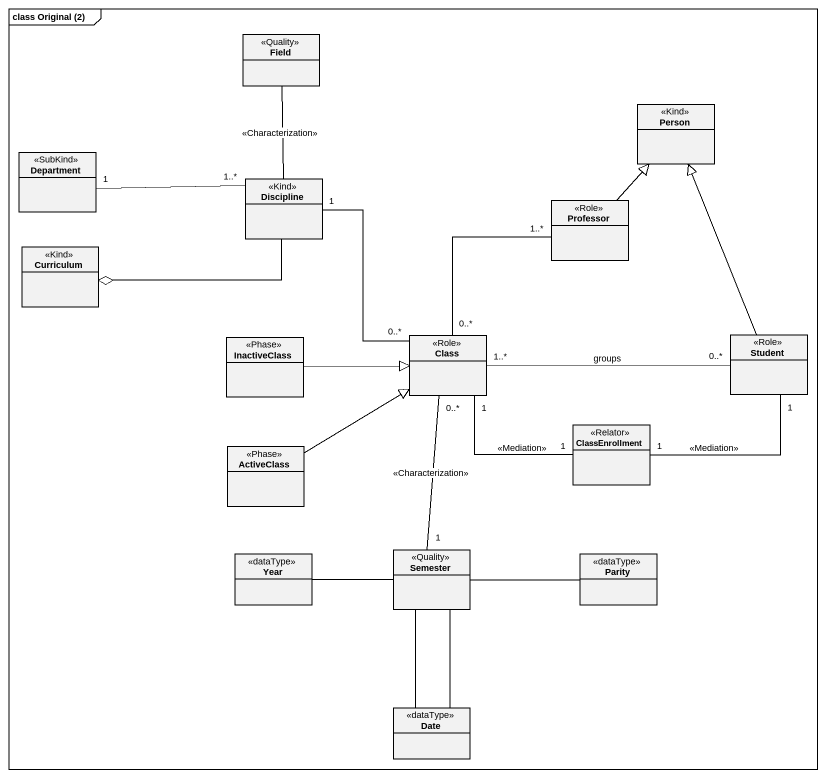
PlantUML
@startuml
mainframe class Original (2)
hide circle
hide empty members
class Field <<Quality>>
class "Person" as Person_ <<Kind>>
class Department <<SubKind>>
class Discipline <<Kind>>
class Professor <<Role>>
class Curriculum <<Kind>>
class InactiveClass <<Phase>>
class "Class" as Class_ <<Role>>
class Student <<Role>>
class ClassEnrollment <<Relator>>
class ActiveClass <<Phase>>
class Year <<dataType>>
class Semester <<Quality>>
class Parity <<dataType>>
class Date <<dataType>>
Field -- Discipline : <<Characterization>>
Department "1" -right- "1..*" Discipline
Discipline -left-o Curriculum
Discipline "1" -- "0..*" Class_
Professor -up-|> Person_
Professor "1..*" -- "0..*" Class_
InactiveClass -right-|> Class_
Class_ "1..*" -right- "0..*" Student : groups
Student -up-|> Person_
ClassEnrollment "1" -left- "1" Class_ : <<Mediation>>
ClassEnrollment "1" -right- "1" Student : <<Mediation>>
ActiveClass -up-|> Class_
Semester "1" -up- "0..*" Class_ : <<Characterization>>
Semester -left- Year
Semester -right- Parity
Semester -- Date
Semester -- Date
@enduml
